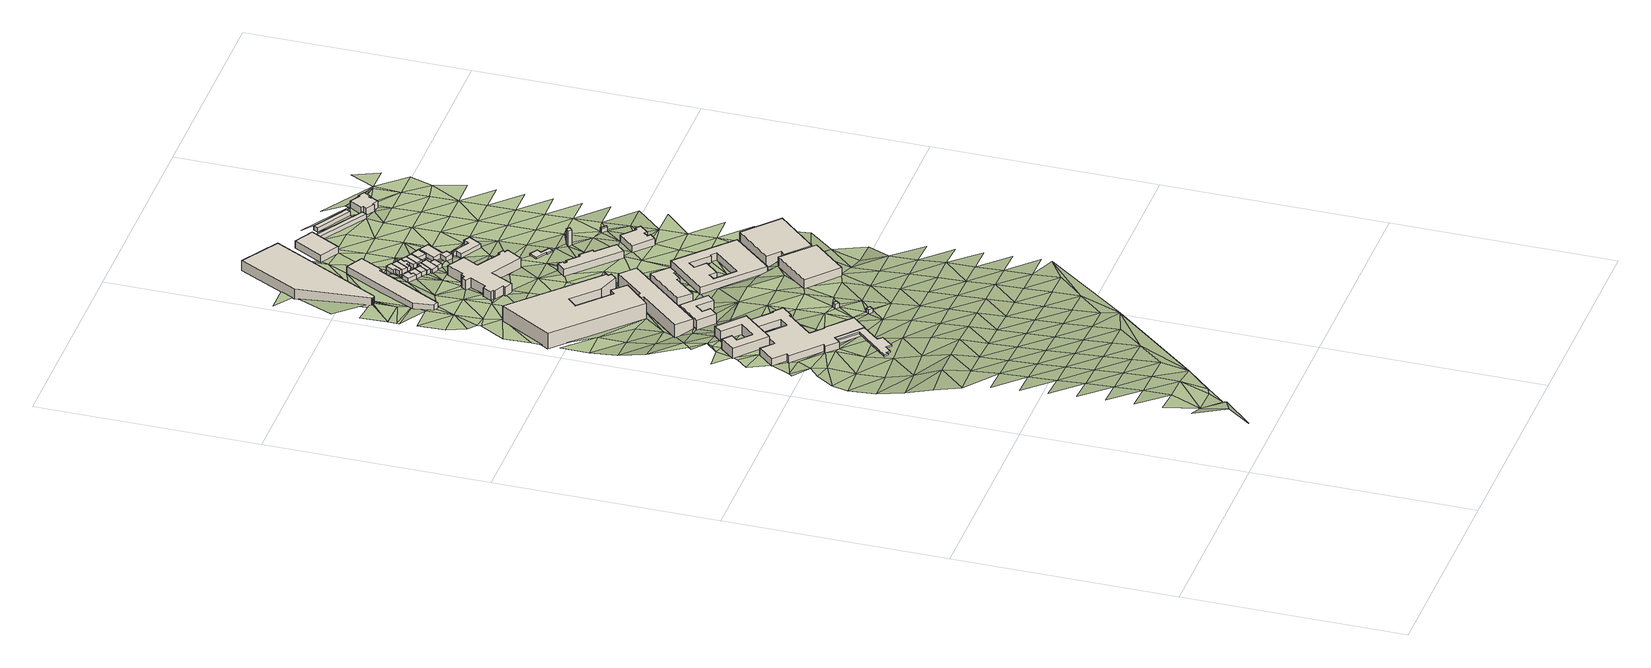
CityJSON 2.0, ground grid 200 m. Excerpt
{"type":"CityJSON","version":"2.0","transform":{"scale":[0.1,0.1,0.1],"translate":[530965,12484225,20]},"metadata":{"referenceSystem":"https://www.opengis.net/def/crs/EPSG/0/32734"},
"CityObjects":{
"building1":{"type":"Building","attributes":{"building":"roof","building:levels":1,"building_height":1.3,"min_height":2.8,"plus_code":"4FRW3F66+V7G","ground_height":39.75,"roof_height":45.15,"bottom_roof_height":43.85},"geometry":[{"type":"Solid","lod":"1","boundaries":[[[[0,1,2,3]],[[1,4,5,2]],[[4,6,7,5]],[[6,8,9,7]],[[8,10,11,9]],[[10,12,13,11]],[[12,14,15,13]],[[14,16,17,15]],[[16,18,19,17]],[[18,20,21,19]],[[20,22,23,21]],[[22,0,3,23]],[[3,2,5,7,9,11,13,15,17,19,21,23]],[[22,20,18,16,14,12,10,8,6,4,1,0]]]]}]},
"building2":{"type":"Building","attributes":{"address":"Salt River Cape Town","building":"university","building:levels":2,"building_height":6.9,"plus_code":"4FRW3F76+358","ground_height":37.56,"roof_height":44.46},"geometry":[{"type":"Solid","lod":"1","boundaries":[[[[24,25,26,27]],[[25,28,29,26]],[[28,30,31,29]],[[30,32,33,31]],[[32,34,35,33]],[[34,36,37,35]],[[36,38,39,37]],[[38,40,41,39]],[[40,42,43,41]],[[42,44,45,43]],[[44,46,47,45]],[[46,48,49,47]],[[48,50,51,49]],[[50,52,53,51]],[[52,54,55,53]],[[54,56,57,55]],[[56,58,59,57]],[[58,60,61,59]],[[60,62,63,61]],[[62,64,65,63]],[[64,66,67,65]],[[66,68,69,67]],[[68,70,71,69]],[[70,72,73,71]],[[72,74,75,73]],[[74,24,27,75]],[[27,26,29,31,33,35,37,39,41,43,45,47,49,51,53,55,57,59,61,63,65,67,69,71,73,75]],[[74,72,70,68,66,64,62,60,58,56,54,52,50,48,46,44,42,40,38,36,34,32,30,28,25,24]]]]}]},
"building3":{"type":"Building","attributes":{"address":"Salt River Cape Town","building":"dormitory","building:levels":3,"beds":"45","residential":"university","building_height":9.7,"plus_code":"4FRW3F76+63X","ground_height":37.72,"roof_height":47.42},"geometry":[{"type":"Solid","lod":"1","boundaries":[[[[76,77,78,79]],[[77,80,81,78]],[[80,82,83,81]],[[82,84,85,83]],[[84,86,87,85]],[[86,88,89,87]],[[88,90,91,89]],[[90,92,93,91]],[[92,94,95,93]],[[94,76,79,95]],[[79,78,81,83,85,87,89,91,93,95]],[[94,92,90,88,86,84,82,80,77,76]]]]}]},
"building4":{"type":"Building","attributes":{"building":"guardhouse","building:levels":1,"building_height":4.1,"plus_code":"4FRW3F66+WF7","ground_height":40.4,"roof_height":44.5},"geometry":[{"type":"Solid","lod":"1","boundaries":[[[[96,97,98,99]],[[97,100,101,98]],[[100,102,103,101]],[[102,96,99,103]],[[99,98,101,103]],[[102,100,97,96]]]]}]},
"building5":{"type":"Building","attributes":{"address":"358 on Victoria Victoria Road Cape Town","building":"commercial","building:levels":5,"building_height":15.3,"plus_code":"4FRW3F76+Q4P","ground_height":27.33,"roof_height":42.63},"geometry":[{"type":"Solid","lod":"1","boundaries":[[[[104,105,106,107]],[[105,108,109,106]],[[108,110,111,109]],[[110,112,113,111]],[[112,114,115,113]],[[114,116,117,115]],[[116,118,119,117]],[[118,120,121,119]],[[120,122,123,121]],[[122,124,125,123]],[[124,126,127,125]],[[126,128,129,127]],[[128,104,107,129]],[[107,106,109,111,113,115,117,119,121,123,125,127,129]],[[128,126,124,122,120,118,116,114,112,110,108,105,104]]]]}]},
"building6":{"type":"Building","attributes":{"building":"guardhouse","building:levels":1,"building_height":4.1,"plus_code":"4FRW3F76+2F8","ground_height":39.53,"roof_height":43.63},"geometry":[{"type":"Solid","lod":"1","boundaries":[[[[130,131,132,133]],[[131,134,135,132]],[[134,136,137,135]],[[136,130,133,137]],[[133,132,135,137]],[[136,134,131,130]]]]}]},
"building7":{"type":"Building","attributes":{"address":"Victoria Road Salt River Cape Town","building":"residential","building:levels":3,"building:flats":"25","residential":"student","building_height":9.7,"plus_code":"4FRW3F76+C8F","ground_height":27.52,"roof_height":37.22},"geometry":[{"type":"Solid","lod":"1","boundaries":[[[[138,139,140,141]],[[139,142,143,140]],[[142,144,145,143]],[[144,146,147,145]],[[146,148,149,147]],[[148,150,151,149]],[[150,152,153,151]],[[152,138,141,153]],[[141,140,143,145,147,149,151,153]],[[152,150,148,146,144,142,139,138]]]]}]},
"building8":{"type":"Building","attributes":{"address":"Victoria Road Salt River Cape Town","building":"residential","building:levels":4,"building:flats":"150","residential":"student","building_height":12.5,"plus_code":"4FRW3F76+G8G","ground_height":27.33,"roof_height":39.83},"geometry":[{"type":"Solid","lod":"1","boundaries":[[[[154,155,156,157]],[[155,158,159,156]],[[158,160,161,159]],[[160,162,163,161]],[[162,164,165,163]],[[164,166,167,165]],[[166,168,169,167]],[[168,154,157,169]],[[157,156,159,161,163,165,167,169]],[[168,166,164,162,160,158,155,154]]]]}]},
"building9":{"type":"Building","attributes":{"address":"Victoria Road Salt River Cape Town","building":"residential","building:levels":3,"building:flats":"25","residential":"student","building_height":9.7,"plus_code":"4FRW3F76+GFP","ground_height":27.78,"roof_height":37.48},"geometry":[{"type":"Solid","lod":"1","boundaries":[[[[170,171,172,173]],[[171,174,175,172]],[[174,176,177,175]],[[176,178,179,177]],[[178,180,181,179]],[[180,182,183,181]],[[182,184,185,183]],[[184,170,173,185]],[[173,172,175,177,179,181,183,185]],[[184,182,180,178,176,174,171,170]]]]}]},
"building10":{"type":"Building","attributes":{"address":"International Hotel School 127 Cecil Road Salt River 7925 Cape Town","building":"college","building:levels":2,"amenity":"college","building_height":6.9,"plus_code":"4FRW3F86+86P","ground_height":24.08,"roof_height":30.98},"geometry":[{"type":"Solid","lod":"1","boundaries":[[[[186,187,188,189]],[[187,190,191,188]],[[190,192,193,191]],[[192,194,195,193]],[[194,196,197,195]],[[196,198,199,197]],[[198,186,189,199]],[[189,188,191,193,195,197,199]],[[198,196,194,192,190,187,186]]]]}]},
"building11":{"type":"Building","attributes":{"address":"All Office 9 Browning Road Salt River 7925 Cape Town","building":"retail","building:levels":3,"building_height":9.7,"plus_code":"4FRW3F76+5M5","ground_height":36.21,"roof_height":45.91},"geometry":[{"type":"Solid","lod":"1","boundaries":[[[[200,201,202,203]],[[201,204,205,202]],[[204,206,207,205]],[[206,200,203,207]],[[203,202,205,207]],[[206,204,201,200]]]]}]},
"building12":{"type":"Building","attributes":{"address":"1 Milne Street Salt River Cape Town","building":"house","building:levels":1,"building_height":4.1,"plus_code":"4FRW3F86+88G","ground_height":25.35,"roof_height":29.45},"geometry":[{"type":"Solid","lod":"1","boundaries":[[[[208,209,210,211]],[[209,212,213,210]],[[212,214,215,213]],[[214,216,217,215]],[[216,218,219,217]],[[218,208,211,219]],[[211,210,213,215,217,219]],[[218,216,214,212,209,208]]]]}]},
"building13":{"type":"Building","attributes":{"address":"271 Victoria Road Salt River Cape Town","building":"commercial","building:levels":3,"building_height":9.7,"plus_code":"4FRW3F86+495","ground_height":24.98,"roof_height":34.68},"geometry":[{"type":"Solid","lod":"1","boundaries":[[[[220,221,222,223]],[[221,224,225,222]],[[224,226,227,225]],[[226,228,229,227]],[[228,230,231,229]],[[230,232,233,231]],[[232,234,235,233]],[[234,236,237,235]],[[236,238,239,237]],[[238,240,241,239]],[[240,242,243,241]],[[242,244,245,243]],[[244,246,247,245]],[[246,248,249,247]],[[248,250,251,249]],[[250,252,253,251]],[[252,254,255,253]],[[254,256,257,255]],[[256,258,259,257]],[[258,260,261,259]],[[260,262,263,261]],[[262,264,265,263]],[[264,266,267,265]],[[266,220,223,267]],[[223,222,225,227,229,231,233,235,237,239,241,243,245,247,249,251,253,255,257,259,261,263,265,267]],[[266,264,262,260,258,256,254,252,250,248,246,244,242,240,238,236,234,232,230,228,226,224,221,220]]]]}]},
"building14":{"type":"Building","attributes":{"address":"97 Durham Avenue Salt River Cape Town","building":"commercial","building:levels":3,"building_height":9.7,"plus_code":"4FRW3F86+G54","ground_height":21.43,"roof_height":31.13},"geometry":[{"type":"Solid","lod":"1","boundaries":[[[[268,269,270,271]],[[269,272,273,270]],[[272,274,275,273]],[[274,276,277,275]],[[276,278,279,277]],[[278,280,281,279]],[[280,282,283,281]],[[282,268,271,283]],[[271,270,273,275,277,279,281,283]],[[282,280,278,276,274,272,269,268]]]]}]},
"building15":{"type":"Building","attributes":{"address":"2 Milne Street Salt River Cape Town","building":"house","building:levels":1,"building_height":4.1,"plus_code":"4FRW3F86+892","ground_height":25.35,"roof_height":29.45},"geometry":[{"type":"Solid","lod":"1","boundaries":[[[[284,285,286,287]],[[285,208,211,286]],[[208,218,219,211]],[[218,216,217,219]],[[216,214,215,217]],[[214,284,287,215]],[[287,286,211,219,217,215]],[[214,216,218,208,285,284]]]]}]},
"building16":{"type":"Building","attributes":{"address":"3 Milne Street Salt River Cape Town","building":"house","building:levels":1,"building_height":4.1,"plus_code":"4FRW3F86+79W","ground_height":25.35,"roof_height":29.45},"geometry":[{"type":"Solid","lod":"1","boundaries":[[[[288,289,290,291]],[[289,285,286,290]],[[285,284,287,286]],[[284,288,291,287]],[[291,290,286,287]],[[284,285,289,288]]]]}]},
"building17":{"type":"Building","attributes":{"building":"commercial","building:levels":2,"building_height":6.9,"plus_code":"4FRW3F76+CQF","ground_height":27.57,"roof_height":34.47},"geometry":[{"type":"Solid","lod":"1","boundaries":[[[[292,293,294,295]],[[293,296,297,294]],[[296,298,299,297]],[[298,292,295,299]],[[300,301,302,303]],[[301,304,305,302]],[[304,306,307,305]],[[306,308,309,307]],[[308,310,311,309]],[[310,312,313,311]],[[312,314,315,313]],[[314,316,317,315]],[[316,318,319,317]],[[318,300,303,319]],[[295,294,297,299],[303,302,305,307,309,311,313,315,317,319]],[[298,296,293,292],[318,316,314,312,310,308,306,304,301,300]]]]}]},
"building18":{"type":"Building","attributes":{"address":"1 Ford Street Salt River Cape Town","building":"house","building:levels":1,"building_height":4.1,"plus_code":"4FRW3F86+99M","ground_height":24.63,"roof_height":28.73},"geometry":[{"type":"Solid","lod":"1","boundaries":[[[[320,321,322,323]],[[321,324,325,322]],[[324,326,327,325]],[[326,328,329,327]],[[328,330,331,329]],[[330,320,323,331]],[[323,322,325,327,329,331]],[[330,328,326,324,321,320]]]]}]},
"building19":{"type":"Building","attributes":{"address":"4 Milne Street Salt River Cape Town","building":"house","building:levels":1,"building_height":4.1,"plus_code":"4FRW3F86+7CJ","ground_height":24.61,"roof_height":28.71},"geometry":[{"type":"Solid","lod":"1","boundaries":[[[[332,333,334,335]],[[333,336,337,334]],[[336,338,339,337]],[[338,340,341,339]],[[340,342,343,341]],[[342,332,335,343]],[[335,334,337,339,341,343]],[[342,340,338,336,333,332]]]]}]},
"building20":{"type":"Building","attributes":{"address":"2 Ford Street Salt River Cape Town","building":"house","building:levels":1,"building_height":4.1,"plus_code":"4FRW3F86+999","ground_height":24.08,"roof_height":28.18},"geometry":[{"type":"Solid","lod":"1","boundaries":[[[[344,345,346,347]],[[345,348,349,346]],[[348,350,351,349]],[[350,344,347,351]],[[347,346,349,351]],[[350,348,345,344]]]]}]},
"building21":{"type":"Building","attributes":{"address":"5 Milne Street Salt River Cape Town","building":"house","building:levels":1,"building_height":4.1,"plus_code":"4FRW3F86+7CF","ground_height":24.61,"roof_height":28.71},"geometry":[{"type":"Solid","lod":"1","boundaries":[[[[352,353,354,355]],[[353,356,357,354]],[[356,333,334,357]],[[333,332,335,334]],[[332,358,359,335]],[[358,360,361,359]],[[360,352,355,361]],[[355,354,357,334,335,359,361]],[[360,358,332,333,356,353,352]]]]}]},
"building22":{"type":"Building","attributes":{"address":"3 Ford Street Salt River Cape Town","building":"house","building:levels":1,"building_height":4.1,"plus_code":"4FRW3F86+9C3","ground_height":24.08,"roof_height":28.18},"geometry":[{"type":"Solid","lod":"1","boundaries":[[[[362,344,347,363]],[[344,350,351,347]],[[350,364,365,351]],[[364,366,367,365]],[[366,368,369,367]],[[368,370,371,369]],[[370,372,373,371]],[[372,362,363,373]],[[363,347,351,365,367,369,371,373]],[[372,370,368,366,364,350,344,362]]]]}]},
"building23":{"type":"Building","attributes":{"address":"6 Milne Street Salt River Cape Town","building":"house","building:levels":1,"building_height":4.1,"plus_code":"4FRW3F86+7C9","ground_height":24.61,"roof_height":28.71},"geometry":[{"type":"Solid","lod":"1","boundaries":[[[[353,352,355,354]],[[352,374,375,355]],[[374,376,377,375]],[[376,353,354,377]],[[354,355,375,377]],[[376,374,352,353]]]]}]},
"building24":{"type":"Building","attributes":{"address":"Salt River Fire Station 346A Victoria Road Salt River 7925 Cape Town","building":"fire_station","building:levels":2,"amenity":"fire_station","operator":"City of Cape Town","building_height":6.9,"plus_code":"4FRW3F76+RH9","ground_height":26.44,"roof_height":33.34},"geometry":[{"type":"Solid","lod":"1","boundaries":[[[[378,379,380,381]],[[379,382,383,380]],[[382,384,385,383]],[[384,386,387,385]],[[386,388,389,387]],[[388,390,391,389]],[[390,392,393,391]],[[392,394,395,393]],[[394,396,397,395]],[[396,398,399,397]],[[398,400,401,399]],[[400,378,381,401]],[[381,380,383,385,387,389,391,393,395,397,399,401]],[[400,398,396,394,392,390,388,386,384,382,379,378]]]]}]},
"building25":{"type":"Building","attributes":{"address":"4 Ford Street Salt River Cape Town","building":"house","building:levels":1,"building_height":4.1,"plus_code":"4FRW3F86+8CW","ground_height":24.08,"roof_height":28.18},"geometry":[{"type":"Solid","lod":"1","boundaries":[[[[402,362,363,403]],[[362,372,373,363]],[[372,370,371,373]],[[370,368,369,371]],[[368,404,405,369]],[[404,406,407,405]],[[406,402,403,407]],[[403,363,373,371,369,405,407]],[[406,404,368,370,372,362,402]]]]}]},
"building26":{"type":"Building","attributes":{"address":"5 Ford Street Salt River Cape Town","building":"house","building:levels":1,"building_height":4.1,"plus_code":"4FRW3F86+8FJ","ground_height":24.08,"roof_height":28.18},"geometry":[{"type":"Solid","lod":"1","boundaries":[[[[408,402,403,409]],[[402,406,407,403]],[[406,410,411,407]],[[410,412,413,411]],[[412,408,409,413]],[[409,403,407,411,413]],[[412,410,406,402,408]]]]}]},
"building27":{"type":"Building","attributes":{"building":"roof","building:levels":1,"building_height":1.3,"min_height":2.8,"plus_code":"4FRW3F76+XH5","ground_height":26.44,"roof_height":31.84,"bottom_roof_height":30.54},"geometry":[{"type":"Solid","lod":"1","boundaries":[[[[414,415,416,417]],[[415,418,419,416]],[[418,420,421,419]],[[420,422,423,421]],[[422,424,425,423]],[[424,426,427,425]],[[426,428,429,427]],[[428,414,417,429]],[[417,416,419,421,423,425,427,429]],[[428,426,424,422,420,418,415,414]]]]}]},
"building28":{"type":"Building","attributes":{"address":"6 Ford Street Salt River Cape Town","building":"house","building:levels":1,"building_height":4.1,"plus_code":"4FRW3F86+8FG","ground_height":24.61,"roof_height":28.71},"geometry":[{"type":"Solid","lod":"1","boundaries":[[[[430,431,432,433]],[[431,434,435,432]],[[434,436,437,435]],[[436,430,433,437]],[[433,432,435,437]],[[436,434,431,430]]]]}]},
"building29":{"type":"Building","attributes":{"address":"7 Ford Street Salt River Cape Town","building":"house","building:levels":1,"building_height":4.1,"plus_code":"4FRW3F86+7GV","ground_height":24.03,"roof_height":28.13},"geometry":[{"type":"Solid","lod":"1","boundaries":[[[[438,439,440,441]],[[439,442,443,440]],[[442,444,445,443]],[[444,446,447,445]],[[446,448,449,447]],[[448,450,451,449]],[[450,452,453,451]],[[452,438,441,453]],[[441,440,443,445,447,449,451,453]],[[452,450,448,446,444,442,439,438]]]]}]},
"building30":{"type":"Building","attributes":{"address":"Fairland House 364B Victoria Road Salt River Cape Town","building":"commercial","building:levels":4,"building_height":12.5,"plus_code":"4FRW3F76+7RX","ground_height":29.49,"roof_height":41.99},"geometry":[{"type":"Solid","lod":"1","boundaries":[[[[454,455,456,457]],[[455,458,459,456]],[[458,460,461,459]],[[460,462,463,461]],[[462,464,465,463]],[[464,454,457,465]],[[457,456,459,461,463,465]],[[464,462,460,458,455,454]]]]}]},
"building31":{"type":"Building","attributes":{"address":"7 Shelley Road Salt River Cape Town","building":"kindergarten","building:levels":1,"building_height":4.1,"plus_code":"4FRW3F86+5HH","ground_height":23.93,"roof_height":28.03},"geometry":[{"type":"Solid","lod":"1","boundaries":[[[[466,467,468,469]],[[467,470,471,468]],[[470,472,473,471]],[[472,474,475,473]],[[474,476,477,475]],[[476,478,479,477]],[[478,480,481,479]],[[480,466,469,481]],[[469,468,471,473,475,477,479,481]],[[480,478,476,474,472,470,467,466]]]]}]},
"building32":{"type":"Building","attributes":{"address":"125 Cecil Road Salt River Cape Town","building":"industrial","building:levels":2,"building_height":6.9,"plus_code":"4FRW3F86+JCQ","ground_height":22.25,"roof_height":29.15},"geometry":[{"type":"Solid","lod":"1","boundaries":[[[[482,483,484,485]],[[483,486,487,484]],[[486,488,489,487]],[[488,482,485,489]],[[485,484,487,489]],[[488,486,483,482]]]]}]},
"building33":{"type":"Building","attributes":{"building":"tower","building:levels":5,"building_height":15.3,"plus_code":"4FRW3F76+WP2","ground_height":25.84,"roof_height":41.14},"geometry":[{"type":"Solid","lod":"1","boundaries":[[[[490,491,492,493]],[[491,494,495,492]],[[494,496,497,495]],[[496,490,493,497]],[[493,492,495,497]],[[496,494,491,490]]]]}]},
"building34":{"type":"Building","attributes":{"address":"Beth Uriel 289 Victoria Road Salt River 7925 Cape Town","building":"residential","building:levels":2,"beds":"30","amenity":"social_facility","social_facility":"shelter","building_height":6.9,"plus_code":"4FRW3F76+PQ3","ground_height":26.76,"roof_height":33.66},"geometry":[{"type":"Solid","lod":"1","boundaries":[[[[498,499,500,501]],[[499,502,503,500]],[[502,504,505,503]],[[504,506,507,505]],[[506,508,509,507]],[[508,510,511,509]],[[510,512,513,511]],[[512,514,515,513]],[[514,516,517,515]],[[516,498,501,517]],[[501,500,503,505,507,509,511,513,515,517]],[[516,514,512,510,508,506,504,502,499,498]]]]}]},
"building35":{"type":"Building","attributes":{"address":"Me’Kasi Coffee","building":"retail","building:levels":1,"amenity":"cafe","building_height":4.1,"plus_code":"4FRW3F76+RRF","ground_height":25.56,"roof_height":29.66},"geometry":[{"type":"Solid","lod":"1","boundaries":[[[[518,519,520,521]],[[519,522,523,520]],[[522,524,525,523]],[[524,518,521,525]],[[521,520,523,525]],[[524,522,519,518]]]]}]},
"building36":{"type":"Building","attributes":{"building":"carport","building:levels":1,"amenity":"parking","building_height":4.1,"plus_code":"4FRW3F86+HJR","ground_height":22.22,"roof_height":26.32},"geometry":[{"type":"Solid","lod":"1","boundaries":[[[[526,527,528,529]],[[527,530,531,528]],[[530,532,533,531]],[[532,526,529,533]],[[529,528,531,533]],[[532,530,527,526]]]]}]},
"building37":{"type":"Building","attributes":{"building":"carport","building:levels":1,"amenity":"parking","building_height":4.1,"plus_code":"4FRW3F86+JJQ","ground_height":21.79,"roof_height":25.89},"geometry":[{"type":"Solid","lod":"1","boundaries":[[[[534,535,536,537]],[[535,538,539,536]],[[538,540,541,539]],[[540,534,537,541]],[[537,536,539,541]],[[540,538,535,534]]]]}]},
"building38":{"type":"Building","attributes":{"address":"Rotary Club of Cape Town Shelley Road Salt River Cape Town","building":"hall","building:levels":2,"amenity":"social_facility","social_facility":"outreach","operator":"Rotary International","building_height":6.9,"plus_code":"4FRW3F86+HQ7","ground_height":21.75,"roof_height":28.65},"geometry":[{"type":"Solid","lod":"1","boundaries":[[[[542,543,544,545]],[[543,546,547,544]],[[546,548,549,547]],[[548,550,551,549]],[[550,552,553,551]],[[552,554,555,553]],[[554,556,557,555]],[[556,558,559,557]],[[558,560,561,559]],[[560,562,563,561]],[[562,564,565,563]],[[564,566,567,565]],[[566,568,569,567]],[[568,542,545,569]],[[545,544,547,549,551,553,555,557,559,561,563,565,567,569]],[[568,566,564,562,560,558,556,554,552,550,548,546,543,542]]]]}]},
"terrain1":{"type":"TINRelief","geometry":[{"type":"CompositeSurface","lod":"1","boundaries":[[[570,571,572]],[[573,574,571]],[[575,576,573]],[[570,573,571]],[[577,575,578]],[[579,573,570]],[[580,581,578]],[[573,579,582]],[[575,573,583]],[[578,575,583]],[[584,585,580]],[[573,582,583]],[[579,586,582]],[[580,578,587]],[[588,584,589]],[[583,587,578]],[[583,582,586]],[[580,590,584]],[[591,589,592]],[[587,590,580]],[[589,584,593]],[[583,586,594]],[[592,595,596]],[[587,583,594]],[[584,590,593]],[[597,598,599]],[[600,592,589]],[[595,601,598]],[[590,587,602]],[[593,600,589]],[[603,597,599]],[[598,601,599]],[[602,587,594]],[[595,592,604]],[[605,593,590]],[[600,604,592]],[[603,606,607]],[[590,602,605]],[[608,601,595]],[[606,603,599]],[[600,593,609]],[[604,608,595]],[[607,610,611]],[[605,609,593]],[[610,607,606]],[[601,612,599]],[[604,600,613]],[[594,614,602]],[[608,615,601]],[[611,616,617]],[[600,609,613]],[[599,612,606]],[[602,614,605]],[[611,610,616]],[[601,615,612]],[[608,604,618]],[[614,609,605]],[[594,586,619]],[[613,618,604]],[[620,621,617]],[[620,617,616]],[[610,606,622]],[[615,608,623]],[[606,612,624]],[[625,626,627]],[[613,609,628]],[[618,623,608]],[[621,620,626]],[[616,610,622]],[[606,624,622]],[[614,628,609]],[[626,629,627]],[[627,630,631]],[[632,612,615]],[[633,618,613]],[[623,634,615]],[[630,627,629]],[[628,633,613]],[[632,624,612]],[[616,635,620]],[[630,636,631]],[[637,638,631]],[[622,639,616]],[[626,620,72]],[[615,634,632]],[[619,614,594]],[[623,618,640]],[[641,638,637]],[[626,72,629]],[[616,639,635]],[[633,640,618]],[[642,643,644]],[[70,630,629]],[[628,614,645]],[[637,642,641]],[[646,622,624]],[[647,634,623]],[[72,620,635]],[[624,632,648]],[[629,72,70]],[[633,628,645]],[[640,647,623]],[[622,646,639]],[[649,643,642]],[[624,648,646]],[[637,650,642]],[[74,635,639]],[[635,74,72]],[[632,634,651]],[[640,633,652]],[[650,637,653]],[[647,654,634]],[[643,649,655]],[[655,656,643]],[[652,633,645]],[[657,658,659]],[[660,74,639]],[[656,659,661]],[[662,658,663]],[[648,632,651]],[[646,660,639]],[[634,654,651]],[[645,614,619]],[[664,665,666]],[[649,667,655]],[[640,668,647]],[[658,657,663]],[[657,659,656]],[[653,669,650]],[[667,649,665]],[[656,655,667]],[[668,640,652]],[[74,670,24]],[[662,671,672]],[[648,673,646]],[[670,25,24]],[[657,656,76]],[[674,654,647]],[[664,675,665]],[[670,74,660]],[[671,662,663]],[[673,648,651]],[[667,76,656]],[[667,665,675]],[[668,674,647]],[[652,645,619]],[[676,672,677]],[[678,660,646]],[[650,669,94]],[[679,663,657]],[[660,680,670]],[[677,672,671]],[[646,673,678]],[[681,682,683]],[[684,657,76]],[[669,685,686]],[[654,687,651]],[[652,688,668]],[[689,683,682]],[[674,690,654]],[[680,660,691]],[[94,669,686]],[[684,679,657]],[[76,692,684]],[[671,663,693]],[[673,651,687]],[[619,688,652]],[[678,691,660]],[[654,690,687]],[[692,76,94]],[[689,694,683]],[[686,685,695]],[[674,668,696]],[[663,679,693]],[[697,698,699]],[[94,686,700]],[[688,696,668]],[[680,691,701]],[[702,677,671]],[[678,673,703]],[[692,704,684]],[[705,689,682]],[[706,699,698]],[[690,674,707]],[[697,677,104]],[[708,679,684]],[[693,702,671]],[[703,673,687]],[[694,689,709]],[[692,94,710]],[[94,700,711]],[[682,701,705]],[[696,707,674]],[[704,708,684]],[[705,709,689]],[[678,712,691]],[[711,700,713]],[[704,692,714]],[[691,96,701]],[[711,710,94]],[[714,692,710]],[[712,678,703]],[[96,715,701]],[[716,706,698]],[[619,717,688]],[[715,705,701]],[[718,711,713]],[[690,719,687]],[[707,720,690]],[[677,702,104]],[[96,691,721]],[[696,688,717]],[[715,96,102]],[[693,104,702]],[[693,679,162]],[[703,687,719]],[[691,722,721]],[[723,724,725]],[[709,705,726]],[[722,691,712]],[[690,720,719]],[[726,727,709]],[[708,704,138]],[[728,716,729]],[[718,730,711]],[[715,130,705]],[[725,731,723]],[[711,730,710]],[[707,696,717]],[[724,728,725]],[[715,102,732]],[[729,716,698]],[[732,130,715]],[[727,730,718]],[[733,721,722]],[[712,703,734]],[[726,705,136]],[[729,725,728]],[[136,705,130]],[[735,714,710]],[[736,102,733]],[[104,693,162]],[[727,726,730]],[[707,737,720]],[[719,734,703]],[[102,736,732]],[[722,736,733]],[[738,739,740]],[[741,742,743]],[[744,731,725]],[[745,746,747]],[[730,735,710]],[[717,737,707]],[[714,735,739]],[[748,741,749]],[[748,749,750]],[[732,736,751]],[[747,746,752]],[[698,753,729]],[[754,722,712]],[[734,755,712]],[[136,751,756]],[[757,740,739]],[[136,758,726]],[[743,742,744]],[[759,760,750]],[[761,719,720]],[[762,160,104]],[[726,758,730]],[[162,762,104]],[[756,751,736]],[[737,763,720]],[[735,757,739]],[[747,764,745]],[[741,743,749]],[[725,729,765]],[[766,744,725]],[[698,767,753]],[[160,158,104]],[[712,755,754]],[[756,758,136]],[[162,160,762]],[[734,719,761]],[[764,747,752]],[[768,736,722]],[[769,766,725]],[[750,749,770]],[[619,771,717]],[[720,763,761]],[[698,772,767]],[[730,773,735]],[[744,766,743]],[[750,770,759]],[[729,753,765]],[[708,138,774]],[[735,775,757]],[[776,777,138]],[[104,158,778]],[[769,725,765]],[[775,776,138]],[[717,779,737]],[[722,754,768]],[[730,758,773]],[[780,764,752]],[[755,734,781]],[[736,782,756]],[[783,749,743]],[[763,737,779]],[[158,155,778]],[[758,756,784]],[[781,734,761]],[[770,749,785]],[[753,767,786]],[[787,772,698]],[[749,788,785]],[[789,790,759]],[[783,788,749]],[[735,773,791]],[[782,736,768]],[[735,792,775]],[[753,793,765]],[[755,794,754]],[[793,753,795]],[[758,784,773]],[[769,765,796]],[[797,764,780]],[[798,767,772]],[[799,776,775]],[[777,774,138]],[[784,756,782]],[[761,763,800]],[[798,786,767]],[[155,801,778]],[[778,797,780]],[[786,795,753]],[[755,781,794]],[[735,791,792]],[[793,795,802]],[[765,793,803]],[[800,763,779]],[[792,799,775]],[[754,804,768]],[[771,779,717]],[[799,805,776]],[[786,806,795]],[[797,778,801]],[[781,761,807]],[[808,809,789]],[[801,155,810]],[[765,811,796]],[[811,765,803]],[[804,754,794]],[[796,212,769]],[[784,812,773]],[[773,812,791]],[[798,813,786]],[[807,761,800]],[[768,814,782]],[[743,186,783]],[[784,782,814]],[[787,815,772]],[[816,803,817]],[[797,801,810]],[[799,818,805]],[[774,777,170]],[[819,798,772]],[[815,820,772]],[[811,821,796]],[[822,768,804]],[[811,803,816]],[[823,787,824]],[[823,797,810]],[[799,825,818]],[[822,814,768]],[[794,781,826]],[[791,827,792]],[[787,823,810]],[[807,828,781]],[[819,813,798]],[[800,779,771]],[[769,212,829]],[[821,830,796]],[[772,820,819]],[[812,827,791]],[[831,799,792]],[[784,832,812]],[[804,794,826]],[[182,818,825]],[[781,828,826]],[[796,214,212]],[[182,180,818]],[[830,214,796]],[[186,833,783]],[[834,807,800]],[[821,835,836]],[[837,815,787]],[[799,296,825]],[[830,821,836]],[[837,787,810]],[[822,838,814]],[[839,840,841]],[[842,813,843]],[[792,827,831]],[[774,844,810]],[[843,813,819]],[[815,837,820]],[[822,804,845]],[[840,839,846]],[[170,844,774]],[[832,827,812]],[[828,807,847]],[[848,783,833]],[[184,844,170]],[[819,820,849]],[[845,804,826]],[[850,836,851]],[[296,182,825]],[[850,830,836]],[[837,810,844]],[[212,209,829]],[[284,214,830]],[[852,840,846]],[[837,849,820]],[[838,822,853]],[[827,832,831]],[[830,288,284]],[[182,296,184]],[[814,838,200]],[[829,209,854]],[[852,855,840]],[[208,328,209]],[[856,830,850]],[[826,828,857]],[[830,856,288]],[[400,819,849]],[[209,324,854]],[[853,822,845]],[[209,328,324]],[[296,844,184]],[[843,858,842]],[[831,832,859]],[[860,328,208]],[[819,858,843]],[[861,854,324]],[[326,324,328]],[[862,863,864]],[[855,864,863]],[[208,865,860]],[[866,859,832]],[[288,856,867]],[[285,865,208]],[[868,833,186]],[[852,846,869]],[[832,870,866]],[[850,871,856]],[[321,854,861]],[[872,819,400]],[[861,324,321]],[[873,845,826]],[[874,838,853]],[[852,875,855]],[[865,285,876]],[[832,200,870]],[[872,858,819]],[[877,878,879]],[[850,880,871]],[[844,881,837]],[[844,296,882]],[[883,285,289]],[[866,884,859]],[[885,886,887]],[[881,849,837]],[[285,883,876]],[[783,848,888]],[[198,854,321]],[[877,262,878]],[[864,875,862]],[[855,875,864]],[[850,889,880]],[[879,889,850]],[[885,887,890]],[[289,338,336]],[[891,871,880]],[[872,400,885]],[[289,336,883]],[[848,833,868]],[[838,892,200]],[[874,892,838]],[[876,883,893]],[[875,852,869]],[[870,894,866]],[[890,872,885]],[[853,845,895]],[[336,896,883]],[[321,320,198]],[[881,844,882]],[[893,883,897]],[[898,882,296]],[[868,186,198]],[[336,333,896]],[[260,878,262]],[[870,200,894]],[[859,899,831]],[[872,890,900]],[[901,896,333]],[[890,902,900]],[[898,296,903]],[[904,880,889]],[[879,878,905]],[[901,333,356]],[[872,906,858]],[[376,356,353]],[[376,880,904]],[[875,869,907]],[[879,908,889]],[[878,260,905]],[[909,198,320]],[[320,344,909]],[[910,901,356]],[[858,906,911]],[[376,912,356]],[[894,200,892]],[[431,901,910]],[[910,356,912]],[[376,904,912]],[[904,889,913]],[[362,909,344]],[[914,882,898]],[[915,874,853]],[[868,916,848]],[[917,918,911]],[[913,889,908]],[[434,431,910]],[[912,434,910]],[[905,908,879]],[[909,362,402]],[[919,868,198]],[[904,920,912]],[[917,905,260]],[[914,898,903]],[[921,872,900]],[[922,881,882]],[[917,911,905]],[[296,899,903]],[[919,916,868]],[[923,900,924]],[[872,921,906]],[[402,430,909]],[[909,925,198]],[[874,915,892]],[[438,434,912]],[[926,927,924]],[[928,913,908]],[[859,455,899]],[[198,925,919]],[[913,928,929]],[[908,930,928]],[[931,913,929]],[[922,927,881]],[[927,923,924]],[[911,906,932]],[[922,882,933]],[[490,900,923]],[[436,434,438]],[[430,436,438]],[[933,882,914]],[[934,894,892]],[[935,908,905]],[[921,900,490]],[[936,937,931]],[[430,938,909]],[[905,911,939]],[[906,921,932]],[[940,931,929]],[[925,941,919]],[[938,925,909]],[[430,438,938]],[[903,942,914]],[[452,937,936]],[[943,927,922]],[[903,899,942]],[[923,491,490]],[[923,927,944]],[[939,911,932]],[[929,945,940]],[[931,940,936]],[[899,455,946]],[[939,935,905]],[[438,452,938]],[[496,921,490]],[[923,944,491]],[[941,527,919]],[[925,947,941]],[[948,894,934]],[[899,946,942]],[[914,949,933]],[[936,938,452]],[[943,944,927]],[[947,925,938]],[[949,914,942]],[[948,946,455]],[[491,944,494]],[[950,921,496]],[[921,950,932]],[[951,952,953]],[[935,939,466]],[[527,482,919]],[[951,954,952]],[[950,496,494]],[[953,933,955]],[[940,956,936]],[[940,466,957]],[[527,941,958]],[[959,942,946]],[[960,514,943]],[[958,941,947]],[[950,494,944]],[[951,953,955]],[[949,955,933]],[[957,466,939]],[[961,944,943]],[[936,962,938]],[[939,932,963]],[[514,519,943]],[[956,940,957]],[[961,943,519]],[[963,932,950]],[[951,955,512]],[[947,938,962]],[[944,964,950]],[[942,965,949]],[[944,961,964]],[[936,956,962]],[[939,966,957]],[[967,514,512]],[[519,514,967]],[[512,955,967]],[[939,963,966]],[[522,519,967]],[[530,527,958]],[[957,968,956]],[[969,955,949]],[[530,958,947]],[[964,522,970]],[[962,971,947]],[[950,964,972]],[[973,535,526]],[[963,950,972]],[[967,970,522]],[[968,957,966]],[[971,530,947]],[[972,964,970]],[[956,974,962]],[[975,967,955]],[[966,963,976]],[[526,532,973]],[[968,974,956]],[[967,975,970]],[[976,963,972]],[[535,973,977]],[[971,962,978]],[[968,966,979]],[[978,962,974]],[[970,980,972]],[[976,979,966]],[[530,971,556]],[[981,982,983]],[[530,984,532]],[[973,532,985]],[[973,985,977]],[[532,984,985]],[[986,971,978]],[[530,556,984]],[[556,971,986]],[[987,985,984]],[[974,968,988]],[[976,972,989]],[[979,990,968]],[[977,985,548]],[[977,548,983]],[[978,974,988]],[[968,990,988]],[[991,558,556]],[[983,548,981]],[[979,976,992]],[[556,986,991]],[[986,562,991]],[[993,981,548]],[[986,978,994]],[[993,548,543]],[[995,990,979]],[[564,562,566]],[[546,543,548]],[[994,978,988]],[[568,566,562]],[[562,986,996]],[[997,998,993]],[[562,996,568]],[[999,988,990]],[[996,986,994]],[[993,543,1000]],[[1000,542,568]],[[543,542,1000]],[[994,988,1001]],[[1000,568,996]],[[993,1000,997]],[[1001,996,994]],[[1002,1001,988]],[[996,997,1000]],[[997,996,1003]],[[1003,996,1001]],[[1004,997,1005]]]}]}
},
"vertices":[
[591,3774,238],[750,3631,238],[750,3631,251],[591,3774,251],[476,3327,238],[476,3327,251],[504,3303,238],[504,3303,251],[521,3322,238],[521,3322,251],[548,3296,238],[548,3296,251],[598,3350,238],[598,3350,251],[641,3312,238],[641,3312,251],[732,3418,238],[732,3418,251],[693,3456,238],[693,3456,251],[830,3610,238],[830,3610,251],[615,3800,238],[615,3800,251],
[591,3774,176],[615,3800,176],[615,3800,245],[591,3774,245],[830,3610,176],[830,3610,245],[837,3604,176],[837,3604,245],[960,3740,176],[960,3740,245],[745,3932,176],[745,3932,245],[739,3925,176],[739,3925,245],[624,4027,176],[624,4027,245],[832,4259,176],[832,4259,245],[843,4249,176],[843,4249,245],[932,4347,176],[932,4347,245],[853,4418,176],[853,4418,245],[844,4408,176],[844,4408,245],[672,4562,176],[672,4562,245],[585,4467,176],[585,4467,245],[753,4316,176],[753,4316,245],[684,4240,176],[684,4240,245],[512,4394,176],[512,4394,245],[389,4258,176],[389,4258,245],[280,4355,176],[280,4355,245],[149,4210,176],[149,4210,245],[259,4111,176],[259,4111,245],[237,4088,176],[237,4088,245],[490,3861,176],[490,3861,245],[469,3838,176],[469,3838,245],[567,3750,176],[567,3750,245],
[452,4797,177],[388,4726,177],[388,4726,274],[452,4797,274],[541,4591,177],[541,4591,274],[423,4458,177],[423,4458,274],[305,4562,177],[305,4562,274],[355,4619,177],[355,4619,274],[280,4685,177],[280,4685,274],[165,4555,177],[165,4555,274],[435,4317,177],[435,4317,274],[682,4594,177],[682,4594,274],
[1106,3657,204],[1137,3630,204],[1137,3630,245],[1106,3657,245],[1163,3660,204],[1163,3660,245],[1132,3687,204],[1132,3687,245],
[692,5469,73],[915,5700,73],[915,5700,226],[692,5469,226],[802,5812,73],[802,5812,226],[759,5768,73],[759,5768,226],[484,6023,73],[484,6023,226],[567,6107,73],[567,6107,226],[790,5892,73],[790,5892,226],[988,5824,73],[988,5824,226],[1034,5877,73],[1034,5877,226],[1008,5899,73],[1008,5899,226],[1026,5914,73],[1026,5914,226],[306,6603,73],[306,6603,226],[7,6121,73],[7,6121,226],
[1116,3952,195],[1148,3925,195],[1148,3925,236],[1116,3952,236],[1174,3956,195],[1174,3956,236],[1143,3982,195],[1143,3982,236],
[831,5221,75],[645,5013,75],[645,5013,172],[831,5221,172],[787,4887,75],[787,4887,172],[850,4958,75],[850,4958,172],[790,5012,75],[790,5012,172],[851,5081,75],[851,5081,172],[980,4967,75],[980,4967,172],[1040,5035,75],[1040,5035,172],
[1097,5838,73],[859,5574,73],[859,5574,198],[1097,5838,198],[841,5590,73],[841,5590,198],[800,5545,73],[800,5545,198],[818,5529,73],[818,5529,198],[481,5155,73],[481,5155,198],[615,5036,73],[615,5036,198],[1230,5718,73],[1230,5718,198],
[1216,5593,78],[919,5268,78],[919,5268,175],[1216,5593,175],[1023,5166,78],[1023,5166,175],[1192,5356,78],[1192,5356,175],[1215,5336,78],[1215,5336,175],[1280,5408,78],[1280,5408,175],[1297,5395,78],[1297,5395,175],[1354,5462,78],[1354,5462,175],
[673,8076,41],[300,7390,41],[300,7390,110],[673,8076,110],[322,7210,41],[322,7210,110],[364,7187,41],[364,7187,110],[694,7795,41],[694,7795,110],[716,7783,41],[716,7783,110],[829,7992,41],[829,7992,110],
[1916,4358,162],[1645,4607,162],[1645,4607,259],[1916,4358,259],[1372,4300,162],[1372,4300,259],[1645,4057,162],[1645,4057,259],
[770,7569,54],[711,7606,54],[711,7606,94],[770,7569,94],[668,7538,54],[668,7538,94],[745,7490,54],[745,7490,94],[766,7524,54],[766,7524,94],[749,7535,54],[749,7535,94],
[883,7257,50],[800,7103,50],[800,7103,147],[883,7257,147],[780,7111,50],[780,7111,147],[757,7076,50],[757,7076,147],[730,7090,50],[730,7090,147],[704,7045,50],[704,7045,147],[748,7018,50],[748,7018,147],[668,6864,50],[668,6864,147],[639,6874,50],[639,6874,147],[593,6797,50],[593,6797,147],[625,6783,50],[625,6783,147],[621,6770,50],[621,6770,147],[715,6723,50],[715,6723,147],[700,6702,50],[700,6702,147],[772,6668,50],[772,6668,147],[880,6873,50],[880,6873,147],[1167,6707,50],[1167,6707,147],[1253,6848,50],[1253,6848,147],[1221,6863,50],[1221,6863,147],[1236,6884,50],[1236,6884,147],[1184,6910,50],[1184,6910,147],[1171,6895,50],[1171,6895,147],[959,7024,50],[959,7024,147],[1039,7165,50],[1039,7165,147],
[502,8941,14],[210,8394,14],[210,8394,111],[502,8941,111],[268,7739,14],[268,7739,111],[276,7726,14],[276,7726,111],[283,7722,14],[283,7722,111],[299,7722,14],[299,7722,111],[311,7732,14],[311,7732,111],[848,8730,14],[848,8730,111],
[789,7462,54],[834,7532,54],[834,7532,94],[789,7462,94],
[840,7430,54],[885,7503,54],[885,7503,94],[840,7430,94],
[1645,4702,76],[1968,5066,76],[1968,5066,145],[1645,4702,145],[1496,5500,76],[1496,5500,145],[1174,5145,76],[1174,5145,145],[1506,5342,76],[1667,5198,76],[1667,5198,145],[1506,5342,145],[1675,5207,76],[1675,5207,145],[1720,5166,76],[1720,5166,145],[1505,4927,76],[1505,4927,145],[1336,5078,76],[1336,5078,145],[1381,5129,76],[1381,5129,145],[1436,5080,76],[1436,5080,145],[1548,5205,76],[1548,5205,145],[1456,5286,76],[1456,5286,145],
[862,7746,46],[813,7775,46],[813,7775,87],[862,7746,87],[769,7701,46],[769,7701,87],[790,7689,46],[790,7689,87],[766,7648,46],[766,7648,87],[795,7631,46],[795,7631,87],
[878,7407,46],[945,7515,46],[945,7515,87],[878,7407,87],[919,7531,46],[919,7531,87],[897,7496,46],[897,7496,87],[885,7503,46],[885,7503,87],[840,7430,46],[840,7430,87],
[916,7715,41],[862,7746,41],[862,7746,82],[916,7715,82],[795,7631,41],[795,7631,82],[848,7601,41],[848,7601,82],
[933,7370,46],[979,7444,46],[979,7444,87],[933,7370,87],[1003,7484,46],[1003,7484,87],[873,7393,46],[873,7393,87],[927,7360,46],[927,7360,87],
[956,7691,41],[956,7691,82],[875,7585,41],[875,7585,82],[898,7623,41],[898,7623,82],[927,7606,41],[927,7606,82],[949,7642,41],[949,7642,82],[932,7653,41],[932,7653,82],
[982,7342,46],[982,7342,87],[1026,7416,46],[1026,7416,87],
[1124,6320,64],[1542,5925,64],[1542,5925,133],[1124,6320,133],[1622,6009,64],[1622,6009,133],[1462,6160,64],[1462,6160,133],[1477,6176,64],[1477,6176,133],[1379,6269,64],[1379,6269,133],[1361,6250,64],[1361,6250,133],[1260,6345,64],[1260,6345,133],[1243,6327,64],[1243,6327,133],[1221,6348,64],[1221,6348,133],[1234,6362,64],[1234,6362,133],[1197,6397,64],[1197,6397,133],
[1006,7660,41],[1006,7660,82],[904,7568,41],[904,7568,82],[939,7548,41],[939,7548,82],
[1056,7631,41],[1056,7631,82],[991,7516,41],[991,7516,82],[1013,7554,41],[1013,7554,82],
[1370,6626,105],[1296,6670,105],[1296,6670,118],[1370,6626,118],[1253,6601,105],[1253,6601,118],[1352,6542,105],[1352,6542,118],[1347,6532,105],[1347,6532,118],[1401,6500,105],[1401,6500,118],[1425,6539,105],[1425,6539,118],[1346,6586,105],[1346,6586,118],
[1056,7631,46],[1013,7554,46],[1013,7554,87],[1056,7631,87],[1086,7513,46],[1086,7513,87],[1129,7590,46],[1129,7590,87],
[1152,7589,40],[1060,7434,40],[1060,7434,81],[1152,7589,81],[1124,7397,40],[1124,7397,81],[1091,7341,40],[1091,7341,81],[1153,7304,40],[1153,7304,81],[1188,7362,40],[1188,7362,81],[1147,7386,40],[1147,7386,81],[1238,7539,40],[1238,7539,81],
[2280,4766,95],[1975,5044,95],[1975,5044,220],[2280,4766,220],[1682,4726,95],[1682,4726,220],[1790,4627,95],[1790,4627,220],[1754,4588,95],[1754,4588,220],[1951,4408,95],[1951,4408,220],
[1447,7241,39],[1392,7273,39],[1392,7273,80],[1447,7241,80],[1363,7222,39],[1363,7222,80],[1193,7318,39],[1193,7318,80],[1182,7298,39],[1182,7298,80],[1209,7283,39],[1209,7283,80],[1180,7232,39],[1180,7232,80],[1377,7120,39],[1377,7120,80],
[1123,8514,22],[949,8611,22],[949,8611,92],[1123,8514,92],[796,8338,22],[796,8338,92],[970,8241,22],[970,8241,92],
[1586,6422,58],[1611,6398,58],[1611,6398,211],[1586,6422,211],[1637,6426,58],[1637,6426,211],[1613,6449,58],[1613,6449,211],
[1765,6022,68],[1633,5878,68],[1633,5878,137],[1765,6022,137],[1796,5733,68],[1796,5733,137],[1841,5780,68],[1841,5780,137],[1817,5803,68],[1817,5803,137],[1847,5839,68],[1847,5839,137],[1870,5819,68],[1870,5819,137],[1942,5898,68],[1942,5898,137],[1899,5936,68],[1899,5936,137],[1881,5917,68],[1881,5917,137],
[1866,6215,56],[1908,6179,56],[1908,6179,97],[1866,6215,97],[1924,6196,56],[1924,6196,97],[1881,6233,56],[1881,6233,97],
[1143,8484,22],[1117,8442,22],[1117,8442,63],[1143,8484,63],[1558,8175,22],[1558,8175,63],[1583,8217,22],[1583,8217,63],
[1266,8543,18],[1242,8503,18],[1242,8503,59],[1266,8543,59],[1563,8317,18],[1563,8317,59],[1586,8357,18],[1586,8357,59],
[1837,8278,18],[1781,8312,18],[1781,8312,87],[1837,8278,87],[1772,8298,18],[1772,8298,87],[1680,8353,18],[1680,8353,87],[1608,8235,18],[1608,8235,87],[1629,8222,18],[1629,8222,87],[1609,8190,18],[1609,8190,87],[1682,8145,18],[1682,8145,87],[1691,8160,18],[1691,8160,87],[1741,8130,18],[1741,8130,87],[1780,8195,18],[1780,8195,87],[1771,8200,18],[1771,8200,87],[1784,8221,18],[1784,8221,87],[1797,8213,18],[1797,8213,87],
[370,310,422],[267,257,422],[16,7,482],[267,507,380],[16,507,490],[267,757,470],[16,757,498],[16,1007,489],[267,1007,464],[437,365,366],[267,1257,455],[16,1257,481],[518,507,368],[518,757,449],[267,1507,442],[16,1507,468],[589,538,368],[518,1007,450],[16,1757,450],[267,1757,425],[518,1257,435],[16,2007,432],[267,2007,412],[518,1507,420],[768,757,397],[267,2257,397],[16,2257,416],[16,2757,298],[16,2507,364],[267,2757,338],[518,1757,403],[267,2507,376],[768,1007,432],[16,3007,221],[518,2007,387],[768,1257,417],[267,3007,236],[16,3257,162],[518,2257,373],[768,1507,401],[267,3257,172],[16,3507,143],[518,2757,337],[768,1757,384],[1019,1257,394],[518,2507,358],[267,3507,156],[28,3644,159],[768,2007,366],[1544,1596,333],[267,3762,167],[131,3803,159],[518,3257,204],[768,2257,350],[518,3007,274],[63,4007,167],[203,3885,179],[92,4040,167],[1019,1507,380],[267,4012,179],[237,4088,179],[149,4210,182],[768,2757,332],[1019,1757,362],[768,2507,338],[518,3762,176],[259,4111,179],[280,4355,182],[54,4404,185],[518,3507,173],[1019,2007,345],[140,4501,185],[165,4555,188],[195,4709,192],[12,4693,191],[1270,1507,356],[768,3257,253],[1019,2257,330],[768,3007,304],[280,4685,192],[435,4317,183],[1019,2757,306],[1270,1757,340],[389,4258,182],[1019,2507,318],[267,4762,192],[298,4818,192],[267,5012,181],[16,5262,176],[216,4953,181],[768,3507,198],[187,4922,181],[16,5512,118],[267,5262,124],[423,4458,183],[355,4619,188],[305,4562,188],[388,4726,192],[1270,2007,322],[512,4394,183],[830,3610,198],[267,5512,89],[16,5762,97],[1019,3007,290],[1270,2257,307],[541,4591,183],[16,6012,100],[267,5762,93],[1019,3257,270],[481,5155,85],[837,3604,198],[739,3925,193],[745,3932,193],[624,4027,181],[518,5012,120],[684,4240,182],[585,4467,183],[1270,2757,286],[1520,1757,316],[768,4012,193],[1270,2507,297],[1019,3507,231],[518,4762,177],[518,5262,85],[832,4259,182],[753,4316,182],[1520,2007,301],[7,6121,100],[306,6603,90],[16,6262,98],[672,4562,177],[960,3740,204],[518,5512,68],[1270,3007,274],[645,5013,87],[1019,4012,195],[16,6512,94],[1520,2257,289],[615,5036,120],[843,4249,182],[768,4762,147],[768,4512,177],[1270,3257,260],[844,4408,177],[787,4887,87],[1019,3762,204],[161,6746,87],[1771,2007,285],[853,4418,177],[1520,2757,269],[1520,2507,281],[1137,3630,231],[1270,3507,237],[16,7012,86],[78,6845,91],[267,7012,82],[1019,4262,188],[932,4347,188],[157,6782,87],[267,6762,87],[1019,4512,181],[16,7262,79],[1148,3925,199],[1163,3660,213],[1520,3007,257],[1019,4762,169],[1270,3762,213],[1771,2257,275],[790,5012,87],[850,4958,87],[851,5081,87],[19,7438,71],[16,7416,71],[300,7390,67],[267,7262,74],[567,6107,84],[484,6023,84],[518,6012,84],[16,7512,71],[267,7512,67],[17,7519,71],[1174,3956,199],[759,5768,89],[518,6762,81],[1520,3507,226],[1520,3257,243],[1270,4012,199],[980,4967,96],[1270,4262,186],[268,7739,58],[16,7762,64],[1771,2757,255],[768,5512,73],[1771,2507,266],[790,5892,90],[518,7012,77],[322,7210,74],[518,6512,86],[1520,3762,208],[364,7187,74],[276,7726,58],[2274,2412,240],[768,6262,87],[1270,4512,175],[1230,5718,86],[1040,5035,96],[1023,5166,83],[919,5268,83],[915,5700,90],[2022,2257,264],[802,5812,89],[1771,3007,241],[1520,4012,193],[311,7732,58],[1372,4300,186],[283,7722,58],[700,6702,75],[1026,5914,87],[299,7722,58],[210,8394,36],[16,8012,56],[1270,4762,167],[1270,5012,102],[593,6797,81],[1771,3257,231],[621,6770,81],[518,7262,70],[988,5824,90],[768,6512,82],[1174,5145,87],[2022,2507,250],[1019,5762,90],[625,6783,81],[639,6874,81],[1771,3507,219],[1192,5356,87],[715,6723,75],[2022,2757,238],[267,8517,36],[16,8517,40],[1097,5838,90],[704,7045,69],[1520,4512,169],[772,6668,75],[1645,4057,193],[1019,6012,87],[748,7018,69],[668,6864,75],[1215,5336,87],[1019,6512,74],[1019,6262,81],[730,7090,69],[1771,3762,203],[1034,5877,90],[1008,5899,87],[1270,5262,87],[2022,3257,223],[1520,4762,104],[2022,3007,226],[694,7795,46],[768,7262,64],[1645,4702,104],[1645,4607,169],[518,8012,44],[2273,2507,240],[757,7076,69],[780,7111,69],[1270,6012,81],[1771,4012,186],[1336,5078,102],[1436,5080,81],[1381,5129,102],[880,6873,75],[1019,6762,67],[1270,5762,86],[2022,3507,201],[1505,4927,81],[2273,2757,222],[768,8517,27],[1124,6320,81],[883,7257,64],[800,7103,69],[1520,5012,81],[2022,3762,192],[716,7783,46],[1548,5205,80],[873,7393,54],[2273,3007,210],[1167,6707,57],[1682,4726,115],[795,7631,54],[768,7762,46],[1506,5342,80],[1456,5286,80],[1520,5262,80],[848,7601,54],[1754,4588,169],[878,7407,54],[768,8262,35],[1720,5166,83],[1771,4512,169],[927,7360,53],[1270,6512,64],[2273,3257,197],[2022,4012,103],[1667,5198,83],[875,7585,54],[959,7024,60],[1019,7012,60],[1039,7165,53],[982,7342,53],[1542,5925,76],[1520,5762,81],[904,7568,46],[1790,4627,169],[1234,6362,74],[1221,6348,74],[1243,6327,74],[848,8730,18],[1019,7262,53],[1260,6345,74],[933,7370,53],[2022,4262,162],[898,7623,46],[1951,4408,125],[2273,3507,184],[939,7548,46],[927,7606,46],[1520,5512,76],[1968,5066,95],[1379,6269,74],[991,7516,46],[1361,6250,74],[1771,5262,83],[1091,7341,53],[1270,7012,50],[1270,6762,57],[1675,5207,83],[1180,7232,44],[1019,7762,41],[1019,7512,46],[1253,6848,57],[1060,7434,46],[1153,7304,44],[1771,5512,80],[2273,4012,82],[796,8338,35],[1236,6884,57],[1221,6863,57],[970,8241,31],[1124,7397,46],[1520,6512,58],[1633,5878,81],[1520,6262,66],[1477,6176,66],[1019,8012,37],[1462,6160,66],[1622,6009,76],[1182,7298,44],[1193,7318,44],[1209,7283,44],[1188,7362,44],[1520,6762,47],[1796,5733,80],[2273,4512,128],[1377,7120,50],[1270,7512,40],[1147,7386,44],[1270,7762,37],[1520,7012,42],[1392,7273,44],[1019,8262,31],[2022,5262,91],[1765,6022,71],[1771,6262,58],[1363,7222,44],[2022,5012,95],[1270,8012,32],[2280,4766,96],[2022,5512,84],[1771,6512,48],[1870,5819,80],[1817,5803,80],[1841,5780,80],[1847,5839,80],[2022,5762,79],[1520,7512,37],[1520,7262,39],[1270,8262,25],[2273,5012,94],[1881,5917,71],[1866,6215,58],[1520,7762,33],[1771,6762,41],[1881,6233,58],[2273,5262,90],[1771,7012,39],[2022,6012,68],[1771,7262,37],[2273,5762,75],[2022,6262,56],[1520,8012,28],[2022,6512,45],[1520,8262,22],[1771,7512,33],[2273,6012,62],[2022,6762,40],[1563,8317,22],[1771,7762,29],[2022,7012,38],[2273,6262,52],[1677,8363,18],[1226,8639,18],[1586,8357,22],[1609,8190,22],[1608,8235,22],[1771,8012,24],[1629,8222,22],[2022,7512,32],[2273,6512,43],[2022,7262,36],[1741,8130,24],[2273,6762,40],[1703,8404,10],[2022,7762,27],[2273,7012,37],[2022,8012,21],[2051,8267,15],[1561,8574,14],[2273,7262,33],[2022,8262,15],[2197,7796,24],[2273,7512,29],[2273,8012,18],[2185,8498,5],[2273,8262,12]
]}
